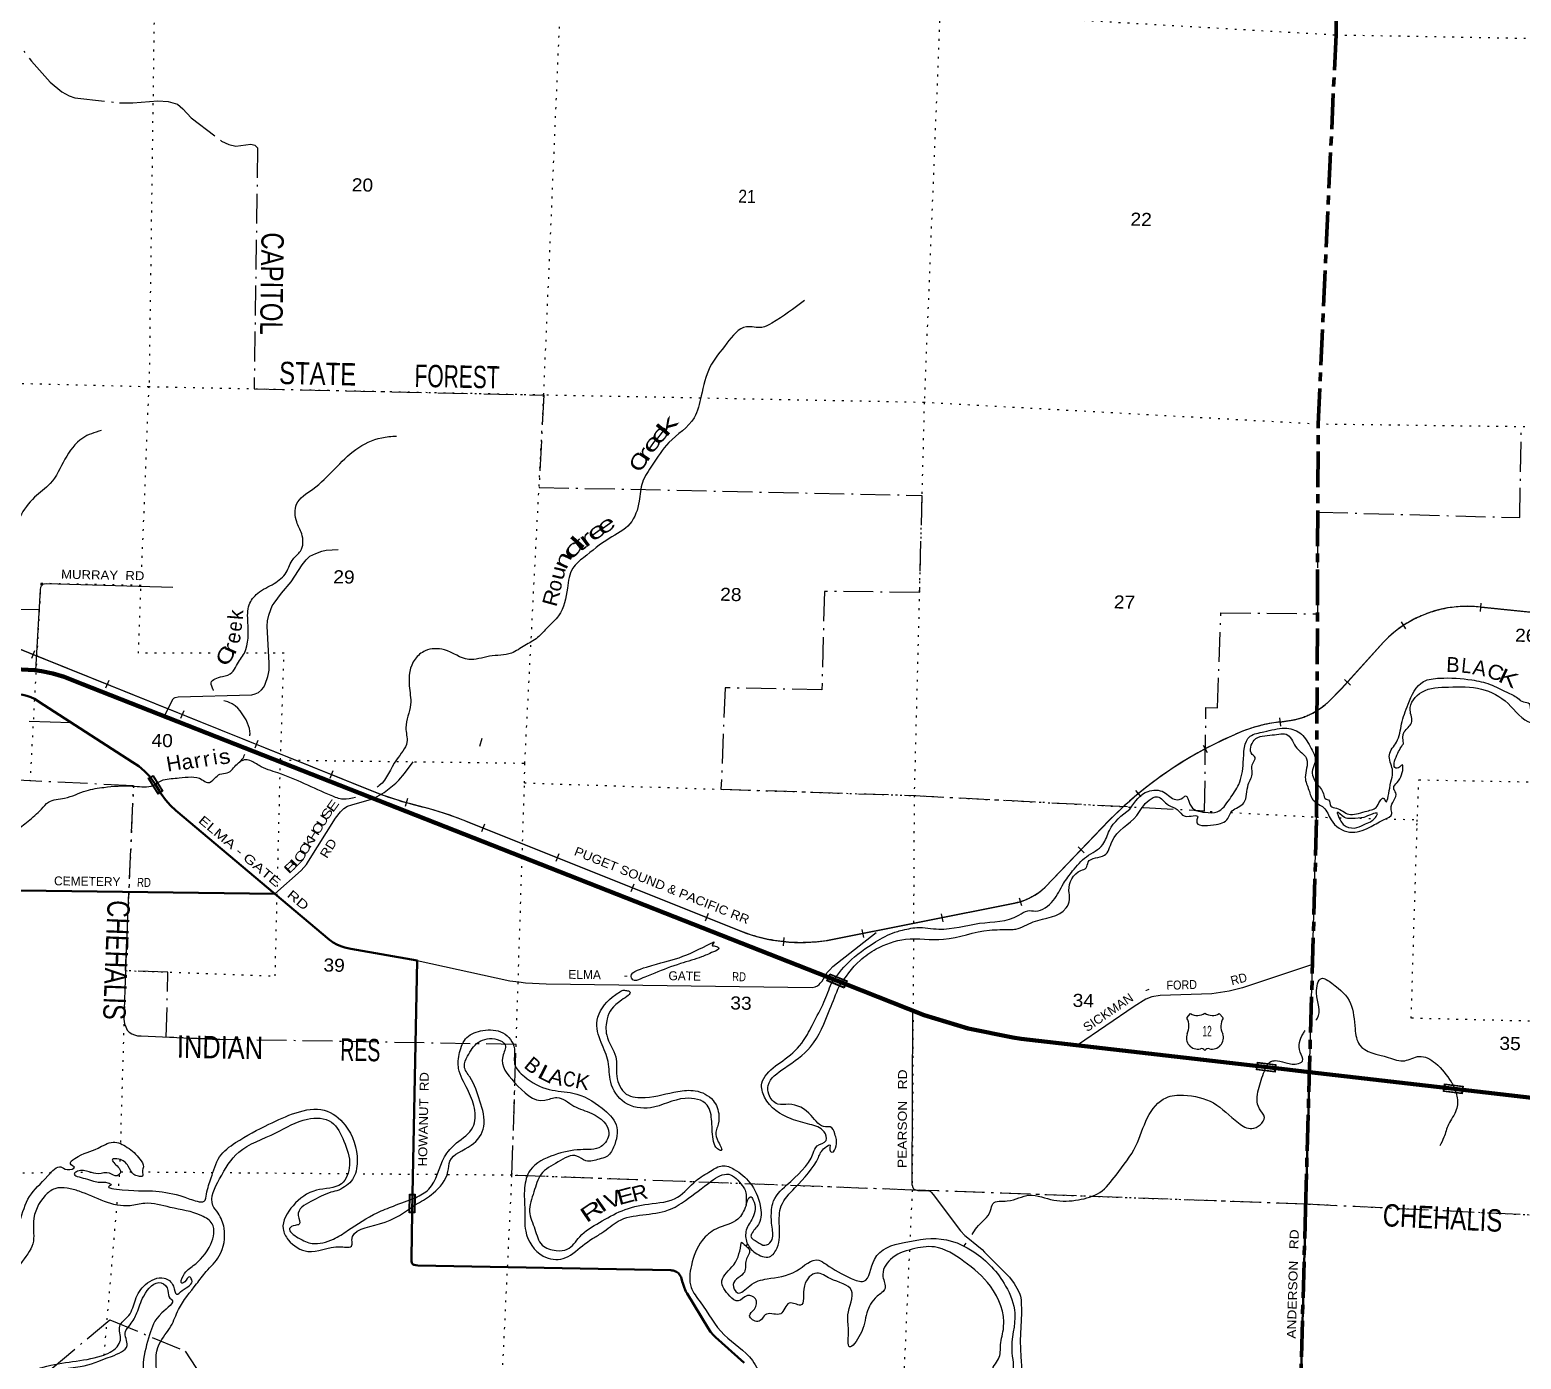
# Model space of a CAD drawing. Header units: feet. Extents: x -757852 to -501257, y -360805 to -170898.
# Drawn here: x -559812 to -539806, y -243938 to -226110 of the extents above; entities that cross this region are included whole.
import ezdxf
from ezdxf.enums import TextEntityAlignment as Align

# ---------------------------------------------------------------- set-up
doc = ezdxf.new("R2010")
doc.units = ezdxf.units.FT
doc.header["$LTSCALE"] = 80
for name, pattern in [('DOT_DASHED', [7.7, 5, -1.2, 0.3, -1.2]), ('DOTTED', [1.5, 0.3, -1.2]), ('LONG_DASH_SHORT_DASH', [9.9, 6, -1.2, 1.5, -1.2])]:
    doc.linetypes.add(name, pattern=pattern)
for name, color, linetype, lineweight in [('11', 7, 'LONG_DASH_SHORT_DASH', 60), ('16', 7, 'Continuous', 25), ('20', 7, 'Continuous', 70), ('26', 7, 'Continuous', 40), ('27', 7, 'Continuous', 13), ('29', 7, 'Continuous', 25), ('34', 7, 'Continuous', 13), ('39', 7, 'Continuous', 13), ('41', 7, 'Continuous', 13), ('44', 7, 'DOT_DASHED', 13), ('57', 7, 'Continuous', 13), ('6', 7, 'DOTTED', 25), ('61', 7, 'Continuous', 13), ('63', 7, 'Continuous', 25), ('7', 7, 'DOTTED', 13)]:
    doc.layers.add(name, color=color, linetype=linetype, lineweight=lineweight)
doc.layers.add('30', color=7, linetype='Continuous')

msp = doc.modelspace()

# ---------------------------------------------------------------- linework, layer by layer
at = {"layer": '11'}
for points in [[(-542548.41, -236202.98), (-542530.26, -231398.89), (-542290.28, -226176.95), (-542272.4, -225000.41), (-542236.73, -222653.56)], [(-542817.39, -250144.87), (-542780.25, -249589.5), (-542842.27, -247071.96), (-542699.46, -241934.2), (-542550.17, -236668.06), (-542548.41, -236202.98)]]:
    msp.add_lwpolyline(points, dxfattribs=at)
at = {"layer": '16'}
for p, q in [((-544292.33, -239362.43), (-544241.02, -239303.67)), ((-544049.26, -239297.7), (-544049.54, -239297.9)), ((-543857.17, -239303.58), (-543805.78, -239362.43))]:
    msp.add_line(p, q, dxfattribs=at)
for centre, radius, start, end in [((-544485.31, -239473.06), 222.05, 332.97043, 29.75871), ((-544149.94, -239146.01), 182.07, 239.97227, 303.45418), ((-543948.16, -239146.51), 181.52, 236.33975, 300.08743), ((-543948.17, -239146.01), 182.07, 236.54582, 236.59441), ((-543612.81, -239473.06), 222.05, 150.24129, 207.02957), ((-544146.12, -239627.96), 151.42, 159.09177, 283.81923), ((-543952, -239627.96), 151.42, 256.18077, 20.90823)]:
    msp.add_arc(centre, radius, start, end, dxfattribs=at)
for centre, major_axis, start_param, end_param in [((-544090.78, -239826.78), (-19.56, 51.67), 4.95877769, 6.28318531), ((-544007.33, -239826.78), (19.56, 51.67), 0, 1.32637542)]:
    msp.add_ellipse(centre, major_axis=major_axis, ratio=0.929097, start_param=start_param, end_param=end_param, dxfattribs=at)
at = {"layer": '20'}
for points in [[(-542645.6, -240089.19), (-543096.68, -240036.96), (-546512.2, -239641.48), (-546624.81, -239626.1), (-547226.8, -239505.5), (-547812.88, -239322.64), (-548864.06, -238909.78), (-559106.85, -234886.85), (-559352.71, -234788.56), (-559502.1, -234741.17), (-559655.63, -234709.66), (-559744.21, -234698.95), (-560097.34, -234681.6)], [(-537162.3, -240724.1), (-537351.82, -240702.15), (-540589.23, -240327.29), (-542645.6, -240089.19)]]:
    msp.add_lwpolyline(points, dxfattribs=at)
at = {"layer": '26'}
for p, q in [((-556525.92, -237695.99), (-560865.25, -237638.49)), ((-554677.71, -241725.06), (-554682.56, -241975.02))]:
    msp.add_line(p, q, dxfattribs=at)
for points in [[(-558196.13, -236130.92), (-558202.45, -236123.64), (-558272.91, -236050.96), (-558350.59, -235986.05), (-558434.62, -235929.62), (-559695.07, -235115.96), (-559699.28, -235113.08), (-559747.87, -235083.87), (-559799.24, -235059.9), (-559852.84, -235041.43), (-559908.07, -235028.66), (-559964.34, -235021.74), (-560102.85, -235017.13), (-560097.75, -234706.6), (-560097.34, -234681.6)], [(-558196.13, -236130.92), (-558127.94, -236231.43), (-558060.11, -236340.74)], [(-556525.92, -237695.99), (-557853.84, -236580.77), (-557926.91, -236513.22), (-557992.52, -236438.4), (-558049.96, -236357.14), (-558060.11, -236340.74)], [(-554677.71, -241725.06), (-554616.79, -238592.89), (-555505.32, -238434.15), (-555528.77, -238430.89), (-555585.42, -238418.73), (-555640.48, -238400.71), (-555693.36, -238377.03), (-555743.48, -238347.95), (-555790.28, -238313.8), (-556525.92, -237695.99)], [(-542766.94, -244406.12), (-542694.99, -241859.98), (-542645.6, -240089.19)], [(-550227.92, -243985.37), (-550614.5, -243644.02), (-550642.9, -243615.44), (-550680.11, -243570.71), (-550712.43, -243522.34), (-550994.81, -243056.39), (-551010, -243031.33), (-551021.17, -243006.39), (-551035.88, -242973.53), (-551045.35, -242945.15), (-551053.64, -242920.3), (-551060.4, -242895.15), (-551075.5, -242838.92), (-551082.68, -242824.55), (-551091.32, -242811.01), (-551101.33, -242798.45), (-551112.59, -242787), (-551125, -242776.8), (-551138.4, -242767.95), (-551152.65, -242760.54), (-551167.6, -242754.67), (-551183.08, -242750.39), (-551198.92, -242747.76), (-551214.95, -242746.79), (-551220.12, -242746.84), (-554606.92, -242680), (-554631.98, -242679.51), (-554656.92, -242674.52), (-554657.12, -242674.45), (-554662.92, -242671.58), (-554668.38, -242668.11), (-554673.46, -242664.1), (-554678.08, -242659.57), (-554682.21, -242654.59), (-554685.79, -242649.2), (-554687.03, -242646.83), (-554694.26, -242621.9), (-554694.3, -242596.83), (-554694.32, -242579.55), (-554682.56, -241975.02)]]:
    msp.add_lwpolyline(points, dxfattribs=at)
at = {"layer": '29'}
for p, q in [((-559730.65, -234699.59), (-559670.21, -233620.06)), ((-559589.19, -233536.82), (-557893.55, -233584.88)), ((-559687.53, -233890.16), (-560631.17, -233870.73)), ((-559821.51, -235379.51), (-559257.81, -235400.25)), ((-542645.6, -240089.19), (-542550.17, -236668.06)), ((-552887.25, -238902.19), (-549317.94, -238952.47)), ((-547975.7, -241605.96), (-547965.39, -239261.04)), ((-558320.61, -239602.48), (-557269.99, -239651.03))]:
    msp.add_line(p, q, dxfattribs=at)
for points in [[(-558011.19, -235318.39), (-557890.19, -235082.83), (-557879.57, -235071.14), (-557860.44, -235062.63), (-557822.18, -235057.32), (-556836.04, -235027.55), (-556791.42, -235015.86), (-556746.78, -234997.78), (-556704.28, -234960.58), (-556674.53, -234926.56), (-556653.27, -234884.03), (-556621.39, -234784.1), (-556608.65, -234740.51), (-556602.26, -234695.86), (-556602.26, -234602.3), (-556627.76, -234109.01), (-556623.52, -234036.72), (-556606.51, -233960.17), (-556581.02, -233883.63), (-556559.76, -233835.79), (-556534.25, -233798.58), (-556436.49, -233666.75), (-556304.72, -233513.66), (-556160.2, -233284.03), (-556107.08, -233215.99), (-556053.93, -233169.21), (-555977.44, -233130.94), (-555896.66, -233101.17), (-555835.04, -233088.42), (-555675.68, -233079.3)], [(-559670.21, -233620.06), (-559664.8, -233583.58), (-559657.37, -233566.83), (-559647.8, -233555.93), (-559635.58, -233545.57), (-559625.49, -233539.72), (-559618.05, -233537.86), (-559589.19, -233536.82)], [(-556525.92, -237695.99), (-556170.84, -237382.37), (-556102.83, -237305.82), (-556073.08, -237259.05), (-555711.77, -236680.71), (-555643.77, -236595.66), (-555599.13, -236554.19), (-555550.25, -236523.37), (-555490.74, -236502.1), (-555227.21, -236425.56), (-555152.82, -236392.6), (-555057.18, -236336.26), (-554904.16, -236212.94), (-554861.66, -236174.66), (-554785.14, -236085.36), (-554669.36, -235927.73)], [(-558489.24, -237673.5), (-558529.77, -238727.45), (-558549.56, -239377.48)], [(-549317.94, -238952.47), (-549276.36, -238946.22), (-549244.49, -238931.34), (-549225.36, -238912.2), (-549210.48, -238897.32), (-549184.98, -238867.55), (-549114.84, -238752.74), (-549080.84, -238714.46), (-549040.46, -238674.07), (-548460.87, -238214.36)], [(-554616.79, -238592.89), (-553371.82, -238863.29), (-553250.67, -238879.24), (-553163.54, -238888.81), (-552887.25, -238902.19)], [(-542606.26, -238646.7), (-543544.63, -238958.65), (-543724.27, -239004.65), (-543955.2, -239037.56), (-544650.88, -239059.94), (-544761.22, -239077.13), (-544842.16, -239110.97), (-545000.09, -239209.18), (-545758.56, -239728.74)], [(-558549.56, -239377.48), (-558540.53, -239440.56), (-558524.89, -239479.43), (-558505.22, -239524.85), (-558478.89, -239551.13), (-558444.34, -239575.29), (-558408.76, -239587.27), (-558368.38, -239600.03), (-558320.61, -239602.48)], [(-547975.69, -241605.96), (-547969.31, -241636.99), (-547956.56, -241652.94), (-547939.56, -241664.63), (-547901.3, -241674.2), (-547752.53, -241678.46), (-547735.53, -241685.9), (-547722.78, -241696.53), (-547693.02, -241729.49), (-547327.47, -242218.52), (-547270.09, -242279.12), (-547229.71, -242312.08), (-547110.58, -242409.27), (-547038.43, -242469.42), (-547004.21, -242500.98), (-546668.63, -242839.39), (-546606.99, -242921.25), (-546570.87, -242983.97), (-546536.86, -243050.95), (-546524.1, -243093.48), (-546515.61, -243141.31), (-546511.36, -243319.92), (-546528.36, -243694.14), (-546519.86, -243906.76), (-546491.07, -244266.61)]]:
    msp.add_lwpolyline(points, dxfattribs=at)
at = {"layer": '34'}
for p, q in [((-562856.4, -233243.25), (-555176.98, -236335.59)), ((-540341.55, -233853.38), (-535199.03, -234379.06)), ((-554699.94, -236491.43), (-554536.52, -236535.63)), ((-553964.18, -236722.26), (-550276.16, -238198.08)), ((-546192.91, -237609.31), (-545332.09, -236710.85)), ((-549112.27, -238323.3), (-546597.82, -237820.81))]:
    msp.add_line(p, q, dxfattribs=at)
at = {"layer": '34', "lineweight": 25}
for p, q in [((-540345.4, -233799.07), (-540358.2, -233908.94)), ((-541417.78, -234051.05), (-541356.16, -234142.9)), ((-559749.88, -234436.51), (-559791.2, -234539.11)), ((-558754.3, -234834.59), (-558795.62, -234937.19)), ((-542177.03, -234823.07), (-542094.8, -234897.04)), ((-557748.08, -235242.59), (-557789.4, -235345.19)), ((-543049.26, -235336.76), (-543036.38, -235446.62)), ((-556752.51, -235640.67), (-556793.82, -235743.27)), ((-544070.25, -235705.55), (-544018.38, -235803.24)), ((-555746.28, -236048.67), (-555787.6, -236151.27)), ((-554746.88, -236420.07), (-554777.99, -236526.22)), ((-544981.22, -236313.34), (-544910.5, -236398.39)), ((-553713.29, -236765.03), (-553754.39, -236867.72)), ((-552716.86, -237160.96), (-552757.95, -237263.65)), ((-545749.45, -237069.12), (-545669.58, -237145.65)), ((-551709.76, -237566.78), (-551750.85, -237669.47)), ((-546542.35, -237749.29), (-546510.09, -237855.09)), ((-550713.32, -237962.71), (-550754.42, -238065.4)), ((-547587.11, -237963.95), (-547565.43, -238072.42)), ((-548652.36, -238174.17), (-548630.68, -238282.64)), ((-549696.7, -238285.1), (-549708.33, -238395.09))]:
    msp.add_line(p, q, dxfattribs=at)
for points in [[(-549321.66, -238347.71), (-549360.66, -238349.97), (-549399.54, -238351.31), (-549438.46, -238352.16), (-549477.35, -238352.3), (-549516.41, -238351.66), (-549555.22, -238350.39), (-549594.29, -238348.54), (-549633.03, -238345.87), (-549672.03, -238342.61), (-549710.7, -238338.52), (-549749.42, -238333.93), (-549787.89, -238328.73), (-549826.54, -238322.74), (-549864.86, -238315.9), (-549903.02, -238308.66), (-549941.34, -238300.63), (-549979.22, -238292.06), (-550017.07, -238282.79), (-550054.79, -238272.59), (-550092.15, -238262.07), (-550129.47, -238250.84), (-550166.67, -238238.69), (-550203.5, -238226.22), (-550240.09, -238213.12), (-550276.56, -238199.1), (-553964.59, -236723.28), (-553999.1, -236709.14), (-554064.86, -236683.41), (-554131.41, -236659.16), (-554197.76, -236635.78), (-554264.79, -236613.49), (-554332.6, -236592.67), (-554400.21, -236572.74), (-554468.1, -236553.97), (-554536.8, -236536.69), (-554700.23, -236492.49), (-554758.7, -236476.23), (-554843.4, -236451.4), (-554927.86, -236424.51), (-555011.46, -236396.84), (-555094.55, -236367.76), (-555177.38, -236336.62), (-562856.83, -233244.26)], [(-535820.07, -234316.68), (-540341.67, -233854.47), (-540355.82, -233852.82), (-540382.68, -233849.86), (-540409.41, -233847.46), (-540436.45, -233845.6), (-540463.38, -233844.06), (-540490.29, -233843.18), (-540517.2, -233842.52), (-540544.31, -233842.52), (-540571.19, -233842.95), (-540598.07, -233843.82), (-540625.13, -233845.13), (-540651.99, -233847.1), (-540678.82, -233849.28), (-540705.64, -233852.1), (-540732.57, -233855.27), (-540759.15, -233858.98), (-540785.83, -233863.24), (-540812.39, -233867.81), (-540838.94, -233872.82), (-540865.25, -233878.48), (-540891.68, -233884.48), (-540917.87, -233890.92), (-540943.93, -233897.88), (-540969.77, -233905.29), (-540995.59, -233913.13), (-541021.3, -233921.29), (-541046.78, -233930.11), (-541072.14, -233939.24), (-541097.37, -233948.92), (-541122.49, -233958.94), (-541147.27, -233969.48), (-541171.93, -233980.35), (-541196.36, -233991.66), (-541220.67, -234003.5), (-541244.65, -234015.68), (-541268.61, -234028.28), (-541292.12, -234041.31), (-541315.62, -234054.78), (-541338.69, -234068.67), (-541361.62, -234082.89), (-541384.23, -234097.43), (-541406.71, -234112.52), (-541428.74, -234128.03), (-541450.55, -234143.75), (-541472.24, -234160.01), (-541493.49, -234176.48), (-541514.5, -234193.39), (-541535.18, -234210.84), (-541555.52, -234228.38), (-541575.64, -234246.35), (-541595.41, -234264.87), (-541614.86, -234283.49), (-541633.97, -234302.42), (-541652.72, -234321.89), (-542213.89, -234945.68), (-542386.49, -235118.36), (-542389.85, -235121.62), (-542402.08, -235133.02), (-542414.42, -235144.24), (-542426.97, -235155.3), (-542439.76, -235165.98), (-542452.73, -235176.6), (-542465.84, -235186.93), (-542479.15, -235197), (-542492.6, -235206.79), (-542506.25, -235216.41), (-542520.03, -235225.87), (-542534.03, -235234.95), (-542548.13, -235243.85), (-542562.46, -235252.48), (-542576.91, -235260.93), (-542591.48, -235269.01), (-542606.17, -235276.9), (-542620.99, -235284.53), (-542636.02, -235291.89), (-542651.08, -235298.96)], [(-542651.08, -235298.96), (-542666.35, -235305.86), (-542681.67, -235312.38), (-542697.18, -235318.72), (-542712.73, -235324.69), (-542728.4, -235330.48), (-542744.1, -235335.98), (-542760.02, -235341.22), (-542775.98, -235346.06), (-542791.94, -235350.73), (-542808.14, -235355.12), (-542824.27, -235359.23), (-542840.52, -235363.05), (-542845.57, -235364.12), (-542894.1, -235372.37), (-542953.38, -235381.74), (-543012.78, -235390.08), (-543072.66, -235397.1), (-543090.58, -235399.43), (-543122.48, -235403.88), (-543154.43, -235408.91), (-543186.38, -235414.7), (-543218.06, -235420.82), (-543249.62, -235427.46), (-543281.19, -235434.88), (-543292.09, -235437.46), (-543326.51, -235446.49), (-543360.76, -235455.9), (-543395.1, -235466.03), (-543428.99, -235476.63), (-543462.79, -235487.86), (-543496.43, -235499.91), (-543529.7, -235512.25), (-543562.89, -235525.22), (-543595.9, -235539.02), (-543628.55, -235553.1), (-543660.93, -235567.72), (-543693.16, -235583.18), (-543743.05, -235605.28), (-543827.3, -235644.48), (-543910.4, -235684.81), (-543993.5, -235726.63), (-544075.1, -235769.94), (-544156.68, -235814.76), (-544236.74, -235861.07), (-544316.44, -235908.5), (-544394.99, -235957.05), (-544473.15, -236007.48), (-544549.81, -236059.4), (-544625.71, -236112.07), (-544701.23, -236166.61), (-544775.23, -236221.9), (-544848.48, -236278.67), (-544920.58, -236337.32), (-544991.56, -236396.34), (-545061.78, -236456.85), (-545130.86, -236519.24), (-545198.82, -236582), (-545265.63, -236645.88), (-545331.3, -236711.62), (-546192.13, -237610.09), (-546197.03, -237614.78), (-546207.51, -237624.47), (-546218.12, -237633.95), (-546228.93, -237643.29), (-546239.85, -237652.49), (-546251, -237661.4), (-546262.25, -237670.17), (-546273.72, -237678.73), (-546285.3, -237687.14), (-546297.02, -237695.25), (-546308.85, -237703.22), (-546320.82, -237710.96), (-546333, -237718.49), (-546345.21, -237725.78), (-546357.63, -237732.94), (-546370.11, -237739.79), (-546382.78, -237746.5), (-546395.51, -237752.9), (-546408.36, -237759.14), (-546421.26, -237765.15), (-546434.36, -237770.95), (-546447.53, -237776.43), (-546460.73, -237781.74), (-546474.14, -237786.85), (-546487.51, -237791.71), (-546501.03, -237796.33), (-546514.67, -237800.66), (-546528.27, -237804.81), (-546542.01, -237808.73), (-546555.88, -237812.35), (-546569.7, -237815.79), (-546583.59, -237818.99), (-546597.6, -237821.89), (-549112.08, -238324.38), (-549127.97, -238326.81), (-549166.56, -238332.34), (-549205.2, -238337.37), (-549243.93, -238341.41), (-549282.71, -238344.96), (-549321.66, -238347.71)]]:
    msp.add_lwpolyline(points, dxfattribs=at)
at = {"layer": '34'}
msp.add_lwpolyline([(-542387.26, -235117.58), (-542214.69, -234944.92), (-541653.53, -234321.14)], dxfattribs=at)
for centre, radius, start, end in [((-540533.8, -235387.95), 1546.57, 82.85915, 136.38619), ((-543050.41, -234429.8), 955.41, 282.36761, 313.9556), ((-542799.82, -237418.53), 2042.32, 103.63977, 115.95329), ((-542847.21, -237235.95), 1853.72, 96.98974, 103.54736), ((-543454.09, -231972.64), 3444.53, 276.35542, 280.17179), ((-541553.09, -240443.15), 5311.4, 113.76636, 135.3562), ((-553370.57, -231614.06), 5055.29, 249.06365, 254.75387), ((-555501.75, -240466.63), 4047.77, 67.67521, 76.20433), ((-546758.52, -237019.8), 816.97, 281.34444, 313.81503), ((-549463.87, -236119.72), 2231.46, 248.65293, 279.06569)]:
    msp.add_arc(centre, radius, start, end, dxfattribs=at)
at = {"layer": '39'}
for p, q in [((-550199.69, -242422.62), (-550187.36, -242395.22)), ((-547277.27, -242418.38), (-547253.47, -242383.94))]:
    msp.add_line(p, q, dxfattribs=at)
for points in [[(-549422.35, -229740.21), (-549857.37, -230044.12), (-549993.34, -230101.37), (-550198.19, -230092.71), (-550462.49, -230313.99), (-550688.81, -230634.7), (-550805.99, -231018.21), (-550901.03, -231311.72), (-551240.24, -231645.95), (-551462.09, -231946.64), (-551593.96, -232178.97), (-551637.83, -232431.4), (-551763.24, -232734.28), (-552041.1, -232933.13), (-552382.52, -233186.86), (-552528.47, -233330.38), (-552600.83, -233598.26), (-552719.7, -233967.65), (-552863.87, -234121.27), (-553001.69, -234260.95), (-553172.96, -234367.68), (-553352.12, -234468.21), (-553646.6, -234511.82), (-553924.95, -234553.78), (-554251.76, -234425.69), (-554507.34, -234438), (-554644.53, -234549.54), (-554722.9, -234905.77), (-554704.48, -235159.61), (-554767.74, -235469.93), (-554753.99, -235663.33), (-554893.99, -235899.5), (-555124.92, -236246.25), (-555150.83, -236266.52)], [(-558855.47, -231483.38), (-559102.99, -231584.37), (-559340.56, -231868.62), (-559538.85, -232193.98), (-559748.03, -232378.3), (-559944.97, -232643.35), (-560051.12, -232894.37), (-560173.73, -233072.6), (-560312.62, -233170.02), (-560435.39, -233265.79), (-560598.9, -233296.28), (-560890.87, -233262.43)], [(-557347.39, -234969.62), (-557351.54, -234960.83), (-557379.56, -234865.66), (-557229.41, -234782.49), (-557101.02, -234729.87), (-557040.65, -234634), (-556934.38, -234467.46), (-556886.9, -234054.21), (-556869.61, -233821.29), (-556755.57, -233666.99), (-556535.5, -233535.21), (-556373.34, -233386.03), (-556280.87, -233207.11), (-556181.99, -233100.74), (-556164.69, -232867.82), (-556231.49, -232709.42), (-556234.2, -232472.03), (-556016.56, -232269.8), (-555437.72, -231737.85), (-555092.44, -231580.75), (-554894.9, -231557.07)], [(-545056.57, -236560.96), (-544812, -236323.14), (-544599.16, -236334), (-544440.59, -236434.13), (-544345.57, -236410.14), (-544308.81, -236384.83), (-544250.93, -236492.74), (-544046.37, -236603.97), (-543885.41, -236597.57), (-543716.72, -236426.41), (-543595.71, -236230.03), (-543534.87, -235937.76), (-543442.48, -235583.85), (-543256.43, -235524.93), (-542977.69, -235475.72), (-542776.07, -235538.62), (-542637.44, -235720.77), (-542571.77, -235929.42), (-542606.26, -236033.23), (-542550.05, -236215.52), (-542458.69, -236354.36), (-542424.15, -236427.55), (-542390.22, -236438.37), (-542359.88, -236519.51), (-542284.16, -236549.39), (-542119.11, -236629.56), (-541899.15, -236592.31), (-541751.17, -236537.33), (-541698.95, -236450.02), (-541655.9, -236412.78), (-541628.67, -236453.62), (-541570.45, -236277.95), (-541534.62, -236025.34), (-541574.48, -235831.35), (-541478.22, -235662.57), (-541410.42, -235418.73), (-541324.09, -235155.19), (-541116.21, -234850.16), (-540900.09, -234804.78), (-540466.41, -234828.69), (-540224.51, -234888.48), (-539999.73, -234994.14), (-539852.76, -235073.9), (-539777.49, -235123.88), (-539697.58, -235145.8), (-539684.91, -235208.44), (-539510.74, -235240.55), (-539444.89, -235262.15), (-539373.78, -235318.07), (-539152.31, -235481.98), (-538944.66, -235724.02), (-538870.75, -235834.31), (-538710.78, -235872.13), (-538591.44, -235929.14), (-538636.55, -235968.34), (-538760.72, -235947.42), (-538803.68, -235980.64), (-538858.81, -235929.11), (-538958.77, -235904.72), (-538895.18, -236026.84), (-538748.71, -236128.71), (-538205.54, -236110.86), (-537878.46, -236047.88), (-537779.92, -236046.09), (-537475.73, -235928.28), (-537253.82, -235833.86)], [(-541386.25, -235684.77), (-541374.64, -235526.14), (-541277.4, -235403.64), (-541295.71, -235234.28), (-541137.45, -234990.47), (-540780.15, -234924.15), (-540338.48, -234950.26), (-539983.02, -235145.37), (-539673.27, -235405.81), (-539420.69, -235437.68), (-539105.04, -235704.3), (-539003.07, -235907.74), (-538935.34, -236114.43), (-538801.24, -236230.1), (-538499.41, -236216.83), (-537728.33, -236165.92), (-537364.7, -235997.17), (-537256.06, -235941.94)], [(-556861.79, -235579.76), (-556858.27, -235553.28), (-556891.23, -235409.73), (-557138.25, -235130.59), (-557211.32, -235108.17)], [(-548956.98, -238939), (-548675.08, -238590.2), (-548457.87, -238436.84), (-548064.96, -238306.97), (-547556.35, -238306.43), (-546936.45, -238183.71), (-546660.86, -238175.88), (-546586.34, -238169.52), (-546351.01, -238074.29), (-545908.57, -237887.21), (-545863.8, -237773.58), (-545873.1, -237650.68), (-545712.34, -237384.81), (-545641.15, -237348.21), (-545615.33, -237272.37), (-545396.16, -237180.79), (-545297.57, -236997.99), (-544963.99, -236645.52), (-544798.55, -236440.1), (-544687, -236396.37), (-544538.7, -236506.33), (-544421.42, -236565.3), (-544314.91, -236656.21), (-544144.26, -236666.12), (-544159.55, -236720.08), (-543933.59, -236773.47), (-543740.63, -236685.32), (-543684.12, -236586.04), (-543602.58, -236535.59), (-543526.84, -236474.96), (-543467.08, -236230.93), (-543413.28, -236073.26), (-543414.9, -235966.62), (-543376.48, -235866.93), (-543413.79, -235827.87), (-543387.35, -235635.38), (-543144.88, -235567.03), (-542937.53, -235567.14), (-542816.89, -235744.86), (-542724.31, -235829.42), (-542685.43, -235888.63), (-542703.05, -236135.62), (-542654.6, -236305.67), (-542589.54, -236451.96), (-542456.82, -236539.44), (-542356.04, -236706.65), (-542108.41, -236869.15), (-541843.67, -236806.76), (-541652.4, -236704.5), (-541539.95, -236620.56), (-541552.48, -236551.89), (-541489.47, -236342.14), (-541512.59, -236297.36), (-541420.3, -236126.48), (-541408.73, -235969.86), (-541453.8, -236007.06), (-541486.03, -236010.35), (-541474.07, -235835.64), (-541386.25, -235684.77)], [(-558163.61, -236248.91), (-558022.01, -236170.52), (-557808.31, -236143.18), (-557501.26, -236166.23), (-557427.78, -236206.11), (-557336.09, -236151.87), (-557262.41, -236093.21), (-557163.5, -236075.33), (-557032.2, -235957.63), (-556962.4, -235892.84), (-556927.76, -235822.86)], [(-555443.61, -236406.07), (-555609.46, -236428.35), (-555769.21, -236380.48), (-556484.06, -236076.66), (-556737.11, -235976.39), (-556878.23, -235904.81), (-556956.68, -235907.05), (-557004.29, -235933.63)], [(-560002.39, -236858.74), (-559835.62, -236722.74), (-559657.11, -236561.86), (-559560.51, -236467.51), (-559346.22, -236414.04), (-559054.49, -236314.05), (-558818.28, -236269.12), (-558437.95, -236251.6), (-558184.69, -236253.32), (-558162.97, -236248.75)], [(-549059.37, -238894.38), (-548831.82, -238617.42), (-548465.79, -238342.13), (-548207.55, -238211.21), (-548130.7, -238190.83), (-547912.66, -238149.51), (-547617.62, -238170.28), (-547071.09, -238092.16), (-546546.02, -237985.4), (-546424.02, -237923.8), (-546321.59, -237928.13), (-546083.21, -237786.71), (-545945.45, -237560.54), (-545823.02, -237390.35), (-545637.81, -237199.45), (-545419.03, -237035.46), (-545330.39, -236848.41), (-545056.57, -236560.96)], [(-542072.15, -236686.94), (-541919.04, -236672.31), (-541807.5, -236628.58), (-541738.87, -236616.05), (-541805.42, -236715.11), (-541892.81, -236757.38), (-542010.57, -236809.01), (-542153, -236795.73), (-542246.96, -236682.98), (-542273.37, -236605.95), (-542174.35, -236672.56), (-542098.85, -236688.61), (-542072.15, -236686.94)], [(-550671.46, -238360.51), (-551101.98, -238553.9), (-551539, -238678.75), (-551741.31, -238828.13), (-551724.91, -238849.01), (-551616.08, -238837.08), (-551426.24, -238759.74), (-551085.66, -238632.71), (-550800.19, -238542.64), (-550641.89, -238475.83), (-550568.38, -238425.2), (-550620.03, -238397.88), (-550658.03, -238388.98), (-550634.89, -238343.24), (-550671.46, -238360.51)], [(-542559.88, -239390.73), (-542540.38, -239363.43), (-542550.92, -239027.3), (-542486.22, -238831.66), (-542344.96, -238897.22), (-542095.71, -239166.35), (-542035.07, -239509.64), (-541975.52, -239722.18), (-541589.34, -239891.84), (-541369.19, -239935.04), (-541174.9, -239877.1), (-540955.83, -239968.55), (-540746.59, -240219.42), (-540722.01, -240256.29)], [(-554640.53, -241775.89), (-554460.52, -241657.64), (-554249.79, -241225.96), (-554086.77, -241038.58), (-553868.96, -240828.31), (-553849.11, -240571.32), (-553941.91, -240317.8), (-554060.34, -240041.58), (-554047.47, -239826.66), (-553948.43, -239623.75), (-553735.25, -239530.03), (-553466.6, -239562.27), (-553310.56, -239774.98), (-553309.05, -239976.14), (-553178.22, -240148.06), (-552846.43, -240322.52), (-552525.85, -240370.01), (-552136.34, -240569.91), (-551948.46, -240797.43), (-551981.32, -241096.37), (-552078.69, -241224.9), (-552173.84, -241254.92), (-552353.3, -241279.01), (-552472.45, -241213.96), (-552725.5, -241292.7), (-552954.38, -241458.47), (-553050.12, -241693.63), (-553108.37, -241959.82), (-553037.26, -242194.74), (-552939.53, -242408.14), (-552750.19, -242480.82), (-552603.07, -242464.04), (-552434.47, -242296.9), (-552170.85, -242105.77), (-551867.77, -241947.71), (-551513.99, -241859.19), (-551121.89, -241765.5), (-550875.68, -241543.8), (-550679.81, -241415.5), (-550523.42, -241344.62), (-550361.67, -241392.54), (-550152.62, -241572.26), (-550014.73, -241877.08), (-550030.16, -242116.08), (-550121.5, -242244.74), (-550138.61, -242290.62), (-550053.84, -242364.94), (-549952.36, -242411.49), (-549866.67, -242355.11), (-549854.43, -242168.33), (-549863.79, -241958.95), (-549847.33, -241852.72), (-549658.76, -241601.56), (-549303.45, -241177.18), (-549248.96, -241077.85), (-549130.75, -241006.11), (-549158.27, -240888.83), (-549347.02, -240790.02), (-549598.65, -240715.94), (-549956, -240426.25), (-549991.93, -240236.38), (-549926.89, -240115.16), (-549679.08, -239911.6), (-549432.32, -239665.78), (-549304.52, -239435.37), (-549159.37, -239149.03), (-549059.37, -238894.38)], [(-552525.97, -242522.1), (-552264.14, -242320.88), (-552137.76, -242243.29), (-551919.15, -242087.34), (-551246.37, -241937.66), (-551018.4, -241812.1), (-550670.78, -241550.46), (-550437.55, -241459.2), (-550256, -241610.15), (-550200.94, -241754.2), (-550203.6, -241872.8), (-550146.78, -241759.45), (-550111.47, -241798.46), (-550117.03, -242045.73), (-550201.05, -242206.74), (-550192.79, -242375.87), (-550081.25, -242511.15), (-549889.45, -242563.77), (-549786.27, -242445.43), (-549757.58, -242152.43), (-549731.39, -241881.5), (-549549.11, -241642.26), (-549234.35, -241233.05), (-549146.98, -241102.29), (-549077.85, -241067.65), (-549081.31, -241131.94), (-549051.85, -241162.77), (-548995.61, -241075.55), (-549014.14, -240916.24), (-549074.35, -240822.35), (-549136.68, -240822.95), (-549332.25, -240669.68), (-549632.44, -240520.07), (-549779.12, -240516.75), (-549900.75, -240383.26), (-549908.18, -240266.43), (-549687.86, -240034.09), (-549341.75, -239750.3), (-549079.07, -239243.37), (-548956.73, -238938.5)], [(-551865.04, -238992.12), (-552000.43, -239084.63), (-552202.38, -239393.81), (-552148.74, -239690.69), (-552054.02, -239948.28), (-552019.98, -240222.58), (-551833.14, -240496.33), (-551486.95, -240566.53), (-551019.74, -240440.35), (-550726.23, -240529.47), (-550664.9, -240752.11), (-550640.77, -241020.16), (-550588.69, -241117.88), (-550538.95, -241141.13), (-550576.52, -241023.62), (-550609.79, -240894.15), (-550588.08, -240822.23), (-550568.57, -240669.81), (-550646.47, -240468.93), (-550886.79, -240338.78), (-551118.17, -240347.61), (-551556.21, -240428.19), (-551810.48, -240382.2), (-551939.76, -240141.94), (-551952.02, -239882.2), (-552074.15, -239591.82), (-552067.22, -239372.74), (-551874.62, -239121.67), (-551765.56, -239009.5), (-551806.9, -238993.61), (-551865.04, -238992.12)], [(-554642.88, -241867.04), (-554613.63, -241851.28), (-554399.41, -241711.32), (-554203.94, -241422.1), (-554176.67, -241281.93), (-553890.45, -241069.18), (-553721.97, -240817.57), (-553774.61, -240476.46), (-553910.08, -240153.59), (-553983.31, -240013.15), (-553939.97, -239873.34), (-553797.13, -239689.53), (-553540.96, -239651.09), (-553436.01, -239721.85), (-553467.66, -239878.02), (-553310.63, -240225.51), (-552903.93, -240466.03), (-552742.29, -240429.47), (-552513.67, -240543.26), (-552272.67, -240643.25), (-552043.42, -240907.91), (-552149.96, -241086.51), (-552424.3, -241128.56), (-552777.72, -241201), (-553099.88, -241402.88), (-553175.62, -241642.52), (-553172.26, -241940.27), (-553160.5, -242222.12), (-552924.75, -242555.3), (-552656.1, -242587.54), (-552525.97, -242522.1)], [(-543251.37, -240074.03), (-543162.68, -239947.48), (-543106.76, -239934.56), (-542978.93, -239959.14), (-542816.69, -239977.58), (-542740.48, -239939.48), (-542771.75, -239818.78), (-542732.12, -239576.31), (-542704.47, -239532.32)], [(-547171.81, -242265.8), (-547108.55, -242174.26), (-546924.44, -241943.11), (-546892.27, -241853.33), (-546700.44, -241815.44), (-546403.23, -241739.72), (-546077.03, -241805.44), (-545745.24, -241800.89), (-545459.59, -241702.78), (-545241.23, -241468.38), (-544975.15, -241078.19), (-544817.84, -240697.6), (-544570.63, -240431.67), (-544334.69, -240398.81), (-543934.97, -240502.4), (-543599.23, -240769.47), (-543420.02, -240845.94), (-543308.29, -240794.16), (-543251.78, -240694.88), (-543317.52, -240578.74), (-543329.82, -240321.02), (-543251.37, -240074.03)], [(-540722.01, -240256.29), (-540667.57, -240412.38), (-540676.39, -240594.37), (-540781.33, -240791.11), (-540843.48, -240962.67), (-540896.29, -241076.12)], [(-565552.6, -242959.81), (-565195.12, -243121.65), (-564890.71, -243248.68), (-564809.83, -243289.53), (-564833.24, -243347.33), (-564643.72, -243411.97), (-564465.14, -243337.57), (-564344.07, -243227.68), (-564401.16, -243174.1), (-564313.18, -243105.69), (-564224.19, -243081.56), (-564166.84, -243034.59), (-564134.29, -242838.22), (-564113.27, -242707.97), (-564078.52, -242682.61), (-564066.08, -242755.29), (-564062.97, -242795.59), (-563918.01, -242696.3), (-563691.87, -242562.65), (-563504.49, -242454.26), (-563231.66, -242390.05), (-562792.72, -242448.27), (-562507.75, -242559.32), (-562473.44, -242642.56), (-562471.77, -242747.19), (-562397.09, -242823.3), (-562358.1, -242966.98), (-562424.25, -243047.95), (-562452.79, -243244.41), (-562515.37, -243345.57), (-562660.73, -243462.95), (-562676.2, -243524.95), (-562600.17, -243719.76), (-562500.86, -243862.8), (-562323.35, -243925.15), (-562242.84, -243920.94), (-562265.82, -243870.14), (-562116.89, -243772.95), (-561881.4, -243581.18), (-561651.78, -243471.74), (-561421.78, -243434.72), (-561222.96, -243443.25), (-561013.27, -243415.82), (-560795.44, -243294.05), (-560615.01, -243137.23), (-560437.13, -243004.49), (-560171.51, -242813.41), (-560034.29, -242432.36), (-559944.18, -242090.47), (-559816.08, -241757.48), (-559568.61, -241479.5), (-559395.02, -241358.73), (-559311.4, -241394.82), (-559214.23, -241364.84), (-559267.49, -241319.39), (-559209.6, -241248.29), (-558896.88, -241108.56), (-558696.07, -241028.63), (-558504.63, -241097.33), (-558335.32, -241256.04), (-558289.35, -241357.65), (-558300.75, -241417.73), (-558302.24, -241484.07), (-558354.53, -241484.9), (-558418.33, -241461.32), (-558492.19, -241349.03), (-558618.75, -241255.65), (-558703.28, -241259.77), (-558627.18, -241362.06), (-558596.47, -241427.12), (-558641.85, -241478.38), (-558743.6, -241443.9), (-558894.52, -241450.53), (-559014.62, -241427.7), (-559171.21, -241418.11), (-559214.08, -241447.31), (-559070.9, -241516.93), (-558872.98, -241565.66), (-558764.57, -241572.14), (-558723.01, -241601.24), (-558743.42, -241614.86), (-558573.72, -241666.98), (-558119.81, -241685.31), (-557757.59, -241757.89), (-557566.01, -241820.56), (-557473.54, -241820.64), (-557441.23, -241724.83), (-557378.04, -241507.03), (-557267.19, -241225.95), (-557051.79, -241033.72), (-556606.03, -240788.39), (-556240.71, -240633.76), (-555861.98, -240598.09), (-555583.06, -240799.51), (-555421.06, -241283.89), (-555484.89, -241529.83), (-555667.01, -241672.53)], [(-551943.3, -246650.44), (-552072.86, -246601.25), (-552338.41, -246510.79), (-552986.18, -246272.81), (-553585.2, -245913.29), (-553949.36, -245569.15), (-554002.5, -245429.16), (-553993.9, -245314.71), (-553983.92, -245228.45), (-553974.76, -245178.38), (-554050.29, -245140.46), (-554173.62, -244992.85), (-554716.18, -244715.06), (-555019.42, -244790.65), (-555169.69, -245036.65), (-555263.06, -245255.78), (-555283.72, -245369.95), (-555319.43, -245349.03), (-555364.04, -245366.12), (-555397.14, -245586.61), (-555393.06, -245852.2), (-555457.49, -246035.78), (-555720.73, -246120.32), (-556164.34, -246180.66), (-556340.97, -246168.61), (-556407.37, -246171.13), (-556330.59, -246243.26), (-556424.1, -246289.41), (-556677.56, -246386.25), (-557009.17, -246382.75), (-557195.08, -246157.29), (-557335.68, -245973.09), (-557381.96, -245885.55), (-557337.84, -245890.58), (-557285.78, -245899.8), (-557368.32, -245815.47), (-557826.74, -245282.14), (-557912.68, -245081.07), (-557902.29, -244797.71), (-557966.79, -244536.79), (-558100.63, -244141.55), (-558075.43, -243735.84), (-557919.23, -243494), (-557817.77, -243273.05), (-557574.83, -242928.59), (-557446.51, -242764.56), (-557270.89, -242553.33), (-557206.27, -242182.7), (-557286.14, -241979.76), (-557356.17, -241875.6), (-557267.8, -241521.6), (-557010.48, -241163.38), (-556512.12, -240903.15), (-556087.81, -240717.68), (-555765.09, -240759.18), (-555600, -241016.35), (-555522.79, -241337.9), (-555632.87, -241584.8), (-555968.57, -241673.74), (-556280.78, -241879.86), (-556414.41, -242190.59), (-556345.33, -242336.97), (-556083.5, -242493.76), (-555639.84, -242431.41), (-555490.61, -242410.65), (-555491.13, -242344.27), (-555122.35, -242125.35), (-554642.88, -241867.04)], [(-560999.62, -243613.24), (-560695.86, -243425.03), (-560488, -243210.51), (-560155.12, -242978.71), (-559936.88, -242659.83), (-559772, -242390.03), (-559763.4, -242096.58), (-559606.72, -241744.13), (-559478.01, -241652.51), (-559310.97, -241644.23), (-559151.09, -241686.07), (-558467.96, -241880.56), (-558270.24, -241848.84), (-557927.7, -241902.87), (-557506.05, -242015), (-557365.75, -242122.77), (-557385.95, -242395.85), (-557619.59, -242684.2), (-557751.21, -242815.98), (-557773.65, -242920.06), (-557735.07, -242902.83), (-557671.16, -242831.87), (-557639.91, -242872.8), (-557767.83, -243018.74), (-557843.3, -243067.31), (-557887.12, -242959.72), (-558011.31, -242850.31), (-558260.52, -242937.18), (-558395.77, -243141.28), (-558484.95, -243352.45), (-558606.79, -243496.52), (-558596.89, -243681.78), (-558641.11, -243771.29), (-558850.91, -243893.24), (-559632.28, -244044.48), (-559882.98, -244197.69), (-559923.13, -244373.78), (-559888.43, -244529.43), (-559887.66, -244674.27), (-559922.86, -244898.73), (-559799.01, -245112.73), (-559574.84, -245156.02), (-559355.2, -245490.86), (-559315.11, -245674.79), (-559415.15, -245742.92), (-559630, -245732.02), (-559815.75, -245589.03), (-559966.96, -245519.23), (-560128.87, -245209.84), (-560424.09, -245018.11), (-560587.81, -244968.14), (-560765.07, -244805.22), (-560950.75, -244569.72), (-561047.4, -244308.07), (-561041.21, -244211.66), (-560981.06, -244040.05), (-560962.26, -243829.29), (-560991.2, -243685.84), (-560997.56, -243611.27), (-560999.62, -243613.24)], [(-555667.01, -241672.53), (-555772.17, -241700.31), (-556042.29, -241822.91), (-556211.38, -242012.17), (-556199.94, -242129.08), (-556254.55, -242143.93), (-556327.87, -242186.52), (-556212.04, -242309.83), (-556022.79, -242386.52), (-555740.05, -242328.57), (-555550.52, -242214.2), (-555151.11, -241973.85), (-554934, -241884.24), (-554640.53, -241775.89)], [(-550203.29, -241877.29), (-550314.38, -242061.37), (-550602.72, -242189.59), (-550793.19, -242346.17), (-550937.41, -242680.8), (-550941.39, -242975.55), (-550819.7, -243169.76), (-550495.81, -243614.1), (-550119.76, -243956.4), (-550047.65, -244078.26)], [(-550265.04, -242370.21), (-550370.31, -242671.53), (-550527.98, -242889.2), (-550421.99, -243092.74), (-550310.88, -243157.61), (-550184.63, -243086.05), (-550079.09, -243130.68), (-550092.21, -243267.15), (-550156.53, -243356.2), (-550045.68, -243433.13), (-549930.91, -243335.17), (-549739.8, -243329.44), (-549624.03, -243187.26), (-549475.85, -243212.74), (-549421.84, -242956.52), (-549253.15, -242785.36), (-549073.86, -242857.8), (-548789.93, -243015.09), (-548837.57, -243345.87), (-548830.07, -243549.19), (-548815.04, -243774.79), (-548672.61, -243609.07), (-548583.63, -243317.44), (-548445.96, -243095.29), (-548339, -242987.1), (-548367.71, -242833.59), (-548267.99, -242600.52), (-547977.46, -242464.31), (-547677.23, -242432.9), (-547283.56, -242626.86), (-546927.2, -242960.77), (-546748.62, -243511.89), (-546790.07, -243746.28), (-546816.42, -243934.74), (-546896.79, -244111.93), (-546839.45, -244168.37), (-546783.11, -244175), (-546731.19, -244173.89), (-546666.49, -244151.34), (-546637.71, -243854.32), (-546597.56, -243320.22), (-546722.08, -242957.37), (-547149.98, -242497.14), (-547516.29, -242337.99), (-548083.98, -242373.39), (-548483.07, -242599.67), (-548626.34, -242892.08), (-548792.38, -242856.14), (-549131.85, -242665.42), (-549229.13, -242610.92), (-549529.89, -242754.95), (-549922.25, -242860.7), (-550155.53, -242953.96), (-550320.45, -243046.77), (-550376.23, -242934.88), (-550225.76, -242769.34), (-550204.06, -242608.93), (-550158.84, -242475.2), (-550192, -242430.2), (-550265.04, -242370.21)], [(-564565.47, -243496.8), (-564368.18, -243406.14), (-564209.2, -243309.18), (-564098.94, -243233.24), (-564085.28, -243072.65), (-563920.34, -242889.33), (-563304.9, -242607.62), (-562952.02, -242559.3), (-562799.25, -242649.25), (-562682.28, -242722.3), (-562689.31, -242766.39), (-562563.9, -242821.53), (-562504.91, -242969.69), (-562584.67, -243030.23), (-562606.41, -243192.65), (-562604.2, -243273.16), (-562654.43, -243272.02), (-562759.59, -243478.81), (-562835.13, -243619.9), (-562704.94, -243819.96), (-562356.51, -244059.16), (-561956.7, -243979.72), (-561889.22, -243928.96), (-561834.87, -243747.16), (-561661.24, -243624.39), (-561399.41, -243602.16), (-561103.53, -243675.24), (-561042.11, -243893.86), (-561066.18, -244070.31), (-561135.96, -244223.59), (-561059.77, -244500.87), (-560914.27, -244735.47), (-560700.19, -244959.55), (-560579.7, -245054.81), (-560457.37, -245067.64), (-560257.37, -245202.9), (-560134.13, -245354.53), (-559982.11, -245567.15), (-559804.94, -245734.09), (-559526.99, -245889.22), (-559280.12, -245906.89), (-559197.13, -245792.11), (-559213.2, -245612.74), (-559366.67, -245285.44), (-559545.49, -245102.38), (-559705.73, -245076.63), (-559831.39, -244943.04), (-559838.7, -244731.69), (-559828.74, -244556.93), (-559862.8, -244373.13), (-559676.87, -244150.07), (-559135.59, -244037.64), (-558718.39, -243900.27), (-558508.05, -243754.19), (-558530.01, -243568.65), (-558465.61, -243475.58), (-558375.64, -243318.73), (-558284.09, -243091.51), (-558050.93, -242913.77), (-557958.8, -243018.44), (-557932.93, -243119.59), (-557911.19, -243136.17), (-558041.93, -243318.25), (-558205.29, -243610.21), (-558290.13, -243986.41), (-558189.83, -244443.24), (-558070.89, -244964.85), (-558092.47, -245030.73), (-558003.86, -245292.2), (-557873.94, -245504.32), (-557643.79, -245728.77), (-557547.24, -245994.44), (-557252.7, -246395.33), (-556881.24, -246504.32), (-556316.46, -246458.17), (-555992.32, -246359.25), (-555434.55, -246152.98), (-555199, -245804.3), (-555185.63, -245567.27), (-555086.88, -245287.93), (-555000.28, -245012.33), (-554806.06, -244867.9), (-554526.21, -244938.6), (-554275.58, -245235.92), (-554034.88, -245796.5), (-553798.92, -246031.14), (-553268.73, -246317.15), (-552934.06, -246437.12), (-552616.24, -246538.15), (-552020.59, -246729.68), (-551797.64, -246788.5), (-551506.03, -246604.04), (-551347.95, -246368.28), (-551322.44, -246127.5), (-551393.26, -245790), (-551542.61, -245637.78)]]:
    msp.add_spline(points, degree=3, dxfattribs=at)
at = {"layer": '44'}
for points in [[(-560199.07, -226005.32), (-559789.41, -226529.33), (-559540.88, -226813.63), (-559384.39, -226939.67), (-559285.63, -226996.14), (-559208.11, -227023.73), (-558610.39, -227088.02), (-558432.04, -227087.9), (-558096.94, -227061.52), (-557955.86, -227070.26), (-557830.53, -227104.87), (-557760.1, -227169.08), (-557649.96, -227288.76), (-557239.27, -227603.56), (-557142.84, -227649.08), (-557047.8, -227669.04), (-556846.06, -227642.25), (-556793.64, -227656.14), (-556756.79, -227692.92), (-556803.35, -230922.6), (-552918.55, -231008.54), (-552981.61, -232246.15), (-547846.85, -232353.8), (-547881.25, -233656.15), (-549154.06, -233640.5), (-549186.33, -234962.03), (-550484.35, -234933.8), (-550540.78, -236292.62), (-547949.26, -236378.73), (-544052.44, -236582.03), (-544035.55, -235199.94), (-543881.37, -235202.04), (-543833.9, -233927.75), (-542535.73, -233942.04), (-542531.33, -232577.93), (-539825.95, -232652.04), (-539803.03, -231434.39)], [(-537359.57, -242119.7), (-542694.99, -241859.98), (-547975.69, -241669.88), (-553344.67, -241471.75), (-553305.05, -240234.64), (-553288.91, -239718.04), (-557264.15, -239649.22), (-557981.95, -239620.98), (-557959.9, -238747.44), (-558529.77, -238727.45), (-558421.83, -236249.95), (-560875.19, -236128.57), (-565378.53, -235948.86)], [(-559514.8, -244058.7), (-558739.03, -243411.49), (-557727.52, -243828.88), (-557489.07, -244197.41)]]:
    msp.add_lwpolyline(points, dxfattribs=at)
at = {"layer": '57'}
for points in [[(-549079.34, -238768.61), (-548848.1, -238863.64), (-548888.03, -238960.75), (-549119.26, -238865.72)], [(-549074.98, -238779.04), (-548858.53, -238867.99), (-548892.38, -238950.31), (-549108.82, -238861.36)], [(-543343.97, -239955.28), (-543095.7, -239984.66), (-543108.04, -240088.93), (-543356.31, -240059.55)], [(-543336.96, -239964.16), (-543104.58, -239991.66), (-543115.04, -240080.04), (-543347.42, -240052.54)], [(-540834.56, -240245.84), (-540586.25, -240274.85), (-540598.44, -240379.14), (-540846.75, -240350.13)], [(-540827.54, -240254.71), (-540595.12, -240281.86), (-540605.45, -240370.26), (-540837.87, -240343.11)]]:
    msp.add_lwpolyline(points, close=True, dxfattribs=at)
at = {"layer": '6'}
for p, q in [((-558984.95, -241433.12), (-559208, -241435.66)), ((-558445.45, -241430.17), (-558596.57, -241428.94)), ((-557357.17, -241439.05), (-558300.28, -241431.36)), ((-555543.06, -241453.83), (-557225.55, -241440.13)), ((-554357.18, -241463.5), (-555445.05, -241454.63)), ((-551657.94, -241534), (-552971.62, -241485.52)), ((-550898.51, -241562.02), (-551082.88, -241555.22)), ((-550274.22, -241585.06), (-550697.8, -241569.43)), ((-549663.7, -241607.59), (-550139.52, -241590.03))]:
    msp.add_line(p, q, dxfattribs=at)
for points in [[(-559522.5, -241439.23), (-561327.14, -241459.75), (-564117.67, -241293.92), (-565509.95, -241255.42)], [(-553144.54, -241479.14), (-553344.67, -241471.75), (-554224.99, -241464.58)], [(-534101.58, -242241.85), (-537359.57, -242119.7), (-542694.99, -241859.98), (-547975.69, -241669.88), (-549526.34, -241612.65)]]:
    msp.add_lwpolyline(points, dxfattribs=at)
at = {"layer": '61'}
for p, q in [((-558159.43, -236108.2), (-558027.85, -236320.77)), ((-558027.85, -236320.77), (-558091.62, -236360.25)), ((-554641.91, -241725.8), (-554647.05, -241975.75)), ((-554647.05, -241975.75), (-554722.04, -241974.2))]:
    msp.add_line(p, q, dxfattribs=at)
for points in [[(-558091.62, -236360.25), (-558223.2, -236147.68), (-558159.43, -236108.2)], [(-554722.04, -241974.2), (-554716.89, -241724.26), (-554641.91, -241725.8)]]:
    msp.add_lwpolyline(points, dxfattribs=at)
for points in [[(-558212.18, -236150.27), (-558162.02, -236119.21), (-558038.86, -236318.17), (-558089.02, -236349.23)], [(-554709.05, -241732.41), (-554650.06, -241733.63), (-554654.88, -241967.59), (-554713.88, -241966.37)]]:
    msp.add_lwpolyline(points, close=True, dxfattribs=at)
at = {"layer": '63'}
msp.add_line((-553774.38, -235717.93), (-553744.47, -235611.44), dxfattribs=at)
at = {"layer": '7'}
for p, q in [((-558309.36, -233309.67), (-558213.12, -230898.58)), ((-556450, -235902.45), (-553172.21, -235944.57)), ((-544878.17, -236543.3), (-544883.06, -236543.04)), ((-544097.44, -236585.14), (-543889.95, -236596.26)), ((-542245.31, -236675.88), (-542167.54, -236677.87)), ((-541970.71, -236682.93), (-541770.61, -236688.05)), ((-541629.99, -236691.66), (-541200.05, -236702.69)), ((-558529.77, -238727.45), (-558597.28, -241041.66)), ((-558603.76, -241263.9), (-558607.27, -241384.25)), ((-558611.95, -241468.09), (-558628.27, -241657.77)), ((-558643.4, -241833.51), (-558819.68, -243881.85))]:
    msp.add_line(p, q, dxfattribs=at)
for points in [[(-557999.67, -222273.5), (-558141.51, -225654.71), (-558213.12, -230898.58)], [(-553297.2, -239989.5), (-553176.16, -236209.97), (-553172.21, -235944.57), (-552918.55, -231008.54), (-552689.34, -225639.52), (-552627.28, -222404.26)], [(-547546.17, -222526.76), (-547602.56, -225871.49), (-547814.73, -231108.14), (-547949.26, -236378.73), (-547958.13, -238156.01)], [(-565117.07, -225391.28), (-563514.18, -225442.42), (-560626.59, -225493.79), (-558141.51, -225654.71), (-552689.34, -225639.52), (-547602.56, -225871.49), (-542290.28, -226176.95), (-536987.32, -226271.01), (-533732.52, -226358.59)], [(-533855.71, -231626.12), (-537116.16, -231467.31), (-542530.26, -231398.89), (-547814.73, -231108.14), (-552918.55, -231008.54), (-558213.12, -230898.58), (-563742.26, -230761.17), (-565248.77, -230709.54)], [(-558319.79, -233561.11), (-559665.47, -233534.66), (-559810.24, -236185.68)], [(-557394.64, -234471.47), (-558355.73, -234471.45), (-558318.36, -233535.21)], [(-558594.46, -236241.96), (-558421.83, -236249.95), (-558529.77, -238727.45), (-556521.12, -238799.12), (-556450, -235902.45), (-556401.76, -234471.49), (-556973.68, -234471.48)], [(-553176.16, -236209.97), (-547949.26, -236378.73), (-545039.49, -236534.66)], [(-541204.52, -236776.91), (-541177.99, -236168.18), (-538857.19, -236211.33)], [(-543700.81, -236606.4), (-542550.17, -236668.06), (-542394.64, -236672.05)], [(-535965.8, -239238.53), (-535973.88, -239498.2), (-541282.02, -239365.81), (-541200.05, -236702.69)], [(-547958.91, -238310.66), (-547975.69, -241669.88), (-548006.65, -242352.77)], [(-553558.14, -245932.32), (-553344.67, -241471.75), (-553305.05, -240234.64)], [(-548012.13, -242473.72), (-548210.89, -246857.74), (-548240.63, -248039.69)]]:
    msp.add_lwpolyline(points, dxfattribs=at)

# ---------------------------------------------------------------- texts
at = {"layer": '16', "width": 0.6}
msp.add_text('12', height=140, dxfattribs=at).set_placement((-544019.36, -239608.21), align=Align.CENTER)
at = {"layer": '27'}
for s, rotation, width, p in [('ELMA - GATE   RD', 319.976, 1.35, (-557560.95, -236728.81)), ('RD', 359.241, 0.8, (-558374.52, -237602.62)), ('HOWANUT  RD', 88.886, 1.1, (-554484.23, -241354.7)), ('ANDERSON   RD', 88.408, 1.15, (-542830.24, -243664.91))]:
    msp.add_text(s, height=120, rotation=rotation, dxfattribs=dict(at, width=width)).set_placement(p)
msp.add_text('CEMETERY', height=120, rotation=359.241, dxfattribs=at).set_placement((-559488.19, -237582.9))
at = {"layer": '30'}
for s, rotation, width, p in [('MURRAY  RD', 358.874, 1.1, (-559394.29, -233469.98)), ('RD', 58.005, 1.15, (-555827.19, -237231.31)), ('RD', 359.193, 0.8, (-550391.7, -238867.34)), ('FORD', 1.843, 0.9, (-544562.41, -238985.14)), ('RD', 14.363, 0.95, (-543686.21, -238924.42)), ('SICKMAN', 34.412, 1.05, (-545629.88, -239553.64)), ('-', 22.689, 1.35, (-544836.32, -239043.26)), ('PEARSON   RD', 89.714, 1.15, (-548051.32, -241375.67))]:
    msp.add_text(s, height=120, rotation=rotation, dxfattribs=dict(at, width=width)).set_placement(p)
for s, rotation, width, p in [('E', 54.357, 1.5, (-555700.17, -236550.41)), ('U', 58.005, 1.3, (-555836.97, -236749.02)), ('S', 58.005, 1.4, (-555776.39, -236652.04)), ('H', 58.005, 1.25, (-555958.14, -236942.93)), ('O', 58.005, 1.25, (-555898.29, -236847.17)), ('C', 56.005, 1.35, (-556075.44, -237129.8)), ('K', 58.005, 1.35, (-556015.21, -237034.29)), ('B', 43.89, 1.8, (-556269.93, -237374.83)), ('L', 45.381, 2.05, (-556190.5, -237292.6)), ('O', 50.54, 1.4, (-556136.03, -237227.22))]:
    msp.add_text(s, height=120, rotation=rotation, dxfattribs=dict(at, width=width)).set_placement(p, align=Align.CENTER)
for s, p in [('ELMA', (-552589.01, -238836.38)), ('-', (-551845.34, -238846.86)), ('GATE', (-551245.81, -238855.31))]:
    msp.add_text(s, height=120, rotation=359.193, dxfattribs=at).set_placement(p)
at = {"layer": '34', "width": 1.1}
msp.add_text('PUGET SOUND & PACIFIC RR', height=120, rotation=338.19, dxfattribs=at).set_placement((-552520.3, -237172.96))
at = {"layer": '41'}
for s, rotation, width, p in [('e', 52.556, 1.75, (-551369.49, -231693.58)), ('k', 50.164, 2.05, (-551277.43, -231586.76)), ('e', 54.582, 1.65, (-551464.2, -231813.48)), ('C', 61.065, 1.3, (-551615.99, -232060.57)), ('r', 56.26, 1.8, (-551534.26, -231921.39)), ('e', 35.746, 1.65, (-552128.76, -232898.72)), ('r', 36.74, 1.9, (-552361.61, -233064.99)), ('e', 36.484, 1.7, (-552257.79, -232984.9)), ('d', 48.965, 2.05, (-552547.83, -233233.89)), ('t', 38.793, 1.75, (-552436.88, -233123.95)), ('n', 65.305, 1.45, (-552619.32, -233359.89)), ('u', 76.46, 1.2, (-552660.13, -233501.36)), ('R', 74.834, 1.15, (-552750.53, -233859.21)), ('e', 82.131, 0.9, (-556977.91, -234188.22)), ('C', 59.737, 1.35, (-557167.24, -234665.14)), ('r', 66.025, 1.45, (-557064.31, -234503.8)), ('L', 354.443, 0.9, (-540616.26, -234728.99)), ('C', 340.335, 1.1, (-540283.79, -234783.67)), ('K', 334.589, 1.4, (-540130.6, -234841.94)), ('H', 9.857, 1.05, (-557963.5, -236059.57)), ('a', 11.268, 1.05, (-557759.34, -236038.56)), ('r', 10.869, 1.1, (-557594.1, -236013.97)), ('r', 10.113, 1.05, (-557471.81, -235994.11)), ('s', 9.641, 1.15, (-557261.52, -235966.84)), ('L', 332.931, 1.45, (-553019.41, -240150.01)), ('A', 344.097, 1.1, (-552870.01, -240221.84)), ('C', 352.287, 0.85, (-552668.65, -240268.96)), ('K', 349.032, 1.05, (-552508.45, -240297.02)), ('V', 22.749, 1.25, (-552053.42, -241932.05)), ('E', 15.083, 1.3, (-551908.78, -241874.29)), ('R', 14.338, 1.1, (-551711.66, -241829.71)), ('R', 34.051, 1.55, (-552345.74, -242117.23)), ('I', 35.173, 1.45, (-552138.27, -241981.54))]:
    msp.add_text(s, height=200, rotation=rotation, dxfattribs=dict(at, width=width)).set_placement(p)
for s, rotation, p in [('o', 76.53, (-552697.73, -233655.09)), ('k', 85.231, (-556957.53, -234027.86)), ('e', 78.124, (-557004.77, -234354.09)), ('B', 357.658, (-540814.23, -234719.55)), ('A', 349.436, (-540467.7, -234749.82)), ('i', 9.496, (-557341.64, -235965.83)), ('B', 320.572, (-553196.46, -240018.41))]:
    msp.add_text(s, height=200, rotation=rotation, dxfattribs=at).set_placement(p)
at = {"layer": '44'}
for s, rotation, width, p in [('CAPITOL', 269.174, 0.8, (-556714.16, -229510.78)), ('STATE', 358.81, 0.8, (-555953.64, -230870.5)), ('FOREST', 358.81, 0.7, (-554084.16, -230909.32)), ('CHEHALIS', 267.798, 0.8, (-558799.41, -238579.94)), ('INDIAN', 359.008, 0.85, (-557263.38, -239905.16)), ('RES', 359.008, 0.65, (-555381.33, -239940.14)), ('CHEHALIS', 357.213, 0.8, (-540867.33, -242193.05))]:
    msp.add_text(s, height=300, rotation=rotation, dxfattribs=dict(at, width=width)).set_placement(p, align=Align.CENTER)
at = {"layer": '7'}
for s, width, p in [('20', 1.1, (-555495.29, -228274.1)), ('21', 0.9, (-550310.03, -228428.16)), ('22', 1.1, (-545048.97, -228735.08)), ('29', 1.1, (-555743.01, -233531.3)), ('28', 1.1, (-550553.23, -233766.28)), ('27', 1.1, (-545272.02, -233868.97)), ('26', 1.1, (-539889.99, -234315.53)), ('40', 1.1, (-558181.76, -235724.93)), ('39', 1.1, (-555874.86, -238738.34)), ('34', 1.1, (-545825, -239212.23)), ('33', 1.1, (-550417.16, -239247)), ('35', 1.1, (-540100.45, -239788.48))]:
    msp.add_text(s, height=175, rotation=358.701, dxfattribs=dict(at, width=width)).set_placement(p)

doc.saveas('drawing.dxf')
